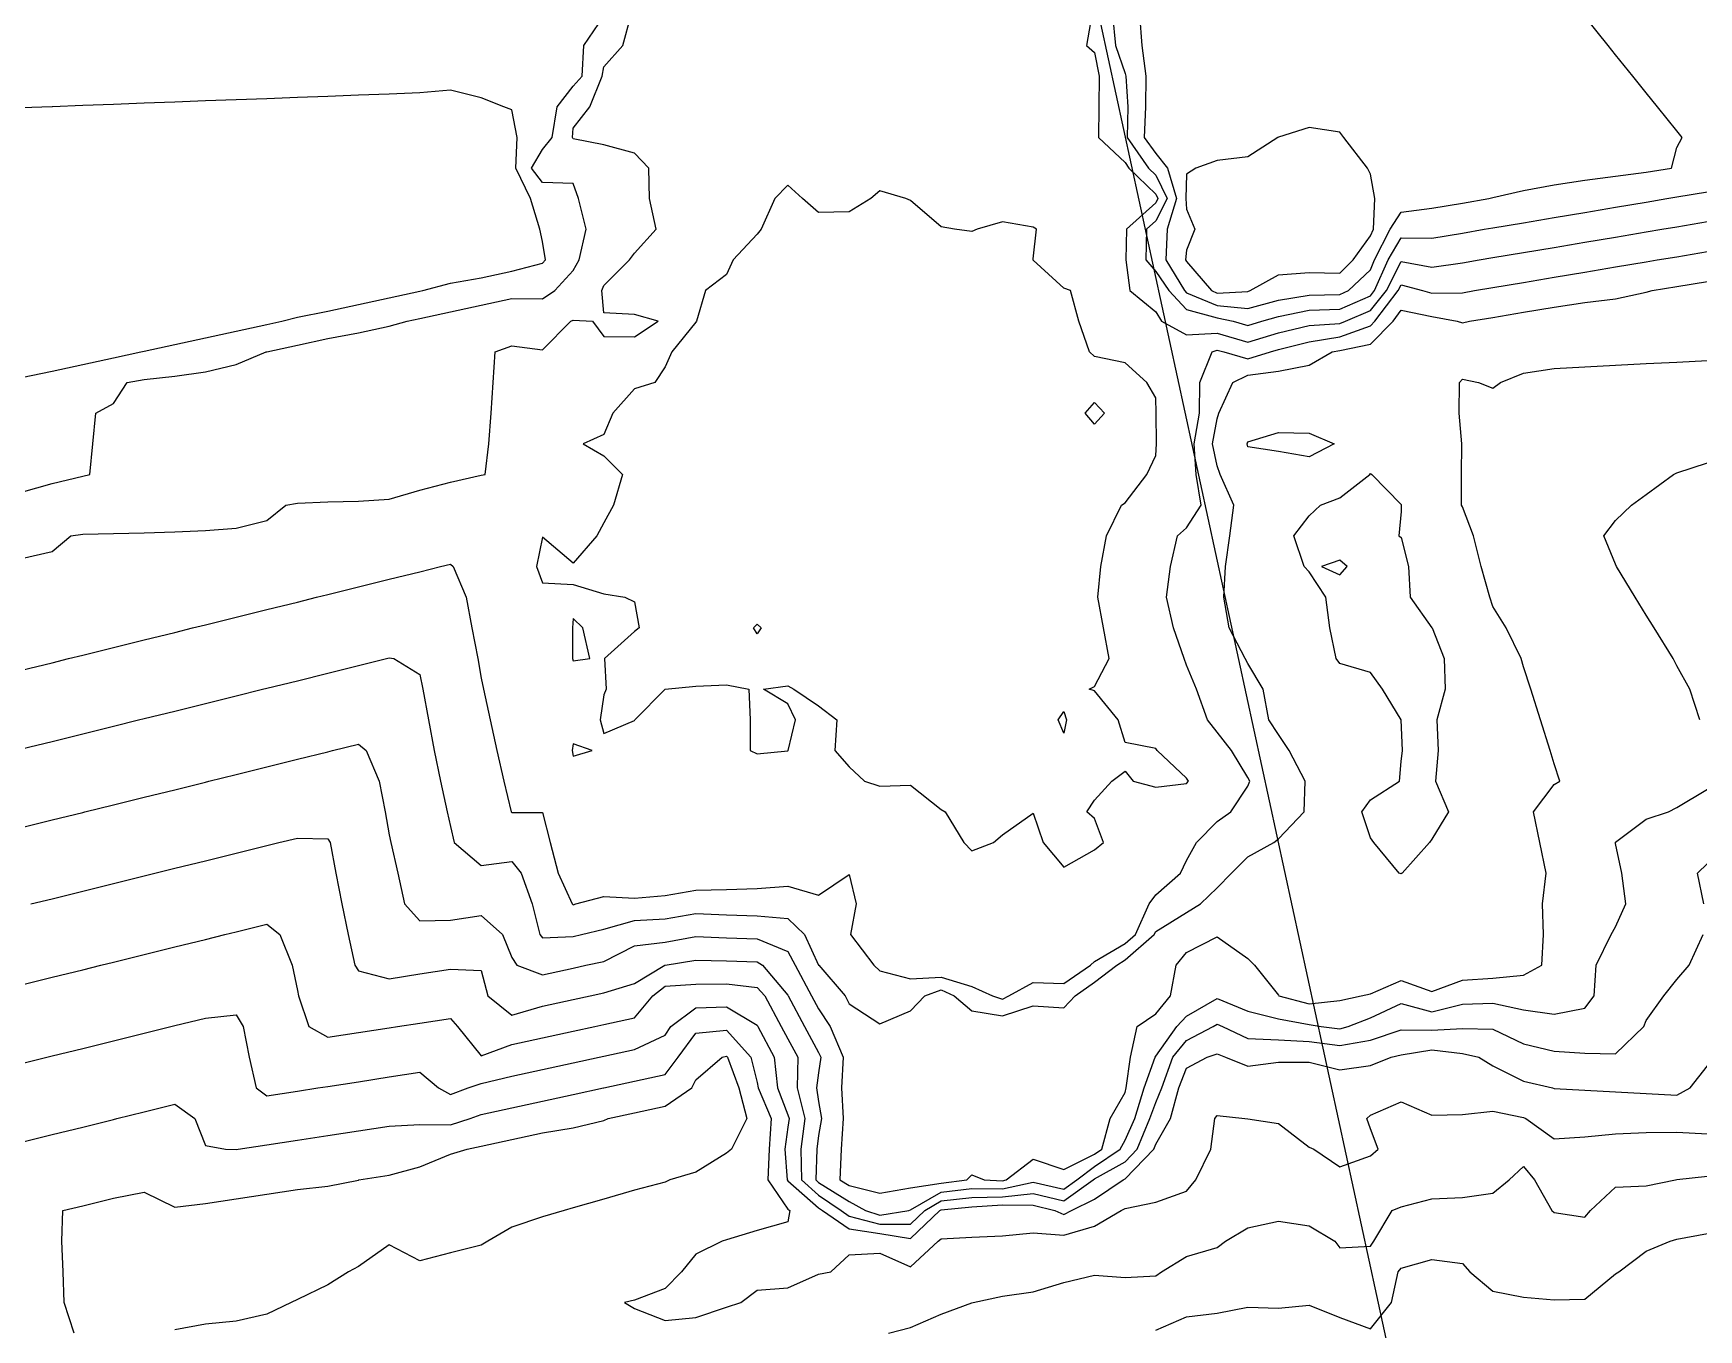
# Model space of a CAD drawing. Header units: metres. Extents: x 2681030 to 2681330, y 1246000 to 1246290.
# Drawn here: x 2681181.94 to 2681209.1, y 1246130.31 to 1246151.45 of the extents above; entities that cross this region are included whole.
import ezdxf

# ---------------------------------------------------------------- set-up
doc = ezdxf.new("R2010")
doc.units = ezdxf.units.M
doc.layers.add('BASIS_HOEHENLINIEN', color=8, linetype='Continuous')
doc.layers.add('BASIS_PARZELLE', color=7, linetype='Continuous')

msp = doc.modelspace()

# ---------------------------------------------------------------- linework, layer by layer
at = {"layer": 'BASIS_HOEHENLINIEN'}
for points in [[(2681181.75, 1246142.884, 429.5), (2681182.25, 1246142.997, 429.5), (2681182.557, 1246143.25, 429.5), (2681182.75, 1246143.277, 429.5), (2681183.25, 1246143.293, 429.5), (2681183.75, 1246143.302, 429.5), (2681184.25, 1246143.315, 429.5), (2681184.75, 1246143.337, 429.5), (2681185.25, 1246143.378, 429.5), (2681185.75, 1246143.502, 429.5), (2681186.061, 1246143.75, 429.5), (2681186.25, 1246143.787, 429.5), (2681186.75, 1246143.806, 429.5), (2681187.25, 1246143.818, 429.5), (2681187.75, 1246143.849, 429.5), (2681188.25, 1246143.995, 429.5), (2681188.75, 1246144.125, 429.5), (2681189.25, 1246144.241, 429.5), (2681189.311, 1246144.25, 429.5), (2681189.373, 1246144.75, 429.5), (2681189.413, 1246145.25, 429.5), (2681189.443, 1246145.75, 429.5), (2681189.478, 1246146.25, 429.5), (2681189.75, 1246146.353, 429.5), (2681190.25, 1246146.287, 429.5), (2681190.713, 1246146.75, 429.5), (2681190.75, 1246146.771, 429.5), (2681191.063, 1246146.75, 429.5), (2681191.25, 1246146.504, 429.5), (2681191.75, 1246146.495, 429.5), (2681192.137, 1246146.75, 429.5), (2681191.75, 1246146.863, 429.5), (2681191.25, 1246146.89, 429.5), (2681191.218, 1246147.25, 429.5), (2681191.25, 1246147.335, 429.5), (2681191.665, 1246147.75, 429.5), (2681191.75, 1246147.859, 429.5), (2681192.103, 1246148.25, 429.5), (2681191.995, 1246148.75, 429.5), (2681191.98, 1246149.25, 429.5), (2681191.75, 1246149.493, 429.5), (2681191.25, 1246149.626, 429.5), (2681190.75, 1246149.728, 429.5), (2681190.737, 1246149.75, 429.5), (2681190.75, 1246149.902, 429.5), (2681191.022, 1246150.25, 429.5), (2681191.222, 1246150.75, 429.5), (2681191.25, 1246150.901, 429.5), (2681191.558, 1246151.25, 429.5), (2681191.694, 1246151.75, 429.5)], [(2681199.209, 1246151.75, 429.5), (2681199.121, 1246151.25, 429.5), (2681199.25, 1246151.136, 429.5), (2681199.326, 1246150.75, 429.5), (2681199.32, 1246150.25, 429.5), (2681199.316, 1246149.75, 429.5), (2681199.75, 1246149.339, 429.5), (2681199.811, 1246149.25, 429.5), (2681200.25, 1246148.821, 429.5), (2681200.285, 1246148.75, 429.5), (2681200.25, 1246148.683, 429.5), (2681199.773, 1246148.25, 429.5), (2681199.763, 1246147.75, 429.5), (2681199.825, 1246147.25, 429.5), (2681200.25, 1246146.903, 429.5), (2681200.344, 1246146.75, 429.5), (2681200.75, 1246146.532, 429.5), (2681201.25, 1246146.555, 429.5), (2681201.75, 1246146.409, 429.5), (2681202.25, 1246146.562, 429.5), (2681202.75, 1246146.683, 429.5), (2681203.25, 1246146.713, 429.5), (2681203.342, 1246146.75, 429.5), (2681203.75, 1246146.928, 429.5), (2681204.011, 1246147.25, 429.5), (2681204.25, 1246147.728, 429.5), (2681204.75, 1246147.635, 429.5), (2681205.25, 1246147.704, 429.5), (2681205.526, 1246147.75, 429.5), (2681205.75, 1246147.788, 429.5), (2681206.25, 1246147.871, 429.5), (2681206.75, 1246147.955, 429.5), (2681207.25, 1246148.039, 429.5), (2681207.75, 1246148.123, 429.5), (2681208.25, 1246148.207, 429.5), (2681208.505, 1246148.25, 429.5), (2681208.75, 1246148.291, 429.5), (2681209.25, 1246148.375, 429.5)], [(2681199.545, 1246151.75, 429), (2681199.591, 1246151.25, 429), (2681199.75, 1246150.789, 429), (2681199.762, 1246150.75, 429), (2681199.795, 1246150.25, 429), (2681199.783, 1246149.75, 429), (2681200.129, 1246149.25, 429), (2681200.25, 1246149.132, 429), (2681200.438, 1246148.75, 429), (2681200.25, 1246148.386, 429), (2681200.1, 1246148.25, 429), (2681200.088, 1246147.75, 429), (2681200.25, 1246147.563, 429), (2681200.464, 1246147.25, 429), (2681200.75, 1246146.941, 429), (2681201.25, 1246146.807, 429), (2681201.511, 1246146.75, 429), (2681201.75, 1246146.68, 429)], [(2681199.987, 1246151.75, 428.5), (2681200.021, 1246151.25, 428.5), (2681200.087, 1246150.75, 428.5), (2681200.08, 1246150.25, 428.5), (2681200.06, 1246149.75, 428.5), (2681200.25, 1246149.487, 428.5), (2681200.443, 1246149.25, 428.5), (2681200.59, 1246148.75, 428.5), (2681200.436, 1246148.25, 428.5), (2681200.412, 1246147.75, 428.5), (2681200.719, 1246147.25, 428.5), (2681200.75, 1246147.216, 428.5), (2681201.25, 1246147.009, 428.5), (2681201.75, 1246146.958, 428.5), (2681202.25, 1246147.096, 428.5), (2681202.75, 1246147.177, 428.5), (2681203.25, 1246147.188, 428.5)], [(2681181.75, 1246143.965, 429), (2681182.25, 1246144.103, 429), (2681182.75, 1246144.224, 429), (2681182.868, 1246144.25, 429), (2681182.915, 1246144.75, 429), (2681182.962, 1246145.25, 429), (2681183.25, 1246145.411, 429), (2681183.475, 1246145.75, 429), (2681183.75, 1246145.803, 429), (2681184.25, 1246145.855, 429), (2681184.75, 1246145.929, 429), (2681185.25, 1246146.046, 429), (2681185.742, 1246146.25, 429), (2681185.75, 1246146.252, 429), (2681186.25, 1246146.361, 429), (2681186.75, 1246146.469, 429), (2681187.25, 1246146.564, 429), (2681187.75, 1246146.669, 429), (2681188.04, 1246146.75, 429), (2681188.25, 1246146.796, 429), (2681188.75, 1246146.904, 429), (2681189.25, 1246147.013, 429), (2681189.75, 1246147.122, 429), (2681190.25, 1246147.114, 429), (2681190.449, 1246147.25, 429), (2681190.75, 1246147.58, 429), (2681190.847, 1246147.75, 429), (2681190.958, 1246148.25, 429), (2681190.833, 1246148.75, 429), (2681190.75, 1246148.997, 429), (2681190.25, 1246149.012, 429), (2681190.071, 1246149.25, 429), (2681190.25, 1246149.549, 429), (2681190.404, 1246149.75, 429), (2681190.49, 1246150.25, 429), (2681190.75, 1246150.584, 429), (2681190.896, 1246150.75, 429), (2681190.92, 1246151.25, 429), (2681191.25, 1246151.725, 429)], [(2681203.25, 1246147.188, 428.5), (2681203.393, 1246147.25, 428.5), (2681203.75, 1246147.588, 428.5), (2681203.818, 1246147.75, 428.5), (2681204.075, 1246148.25, 428.5), (2681204.25, 1246148.532, 428.5), (2681204.75, 1246148.593, 428.5), (2681205.25, 1246148.677, 428.5), (2681205.683, 1246148.75, 428.5), (2681205.75, 1246148.768, 428.5), (2681206.25, 1246148.885, 428.5), (2681206.75, 1246148.977, 428.5), (2681207.25, 1246149.053, 428.5), (2681207.75, 1246149.115, 428.5), (2681208.25, 1246149.181, 428.5), (2681208.662, 1246149.25, 428.5), (2681208.75, 1246149.585, 428.5), (2681208.834, 1246149.75, 428.5), (2681208.75, 1246149.855, 428.5), (2681208.432, 1246150.25, 428.5), (2681208.25, 1246150.476, 428.5), (2681208.029, 1246150.75, 428.5), (2681207.75, 1246151.097, 428.5), (2681207.627, 1246151.25, 428.5), (2681207.25, 1246151.718, 428.5)], [(2681181.75, 1246145.832, 428.5), (2681182.25, 1246145.935, 428.5), (2681182.75, 1246146.044, 428.5), (2681183.25, 1246146.153, 428.5), (2681183.697, 1246146.25, 428.5), (2681183.75, 1246146.265, 428.5), (2681184.25, 1246146.374, 428.5), (2681184.75, 1246146.479, 428.5), (2681185.25, 1246146.588, 428.5), (2681185.75, 1246146.697, 428.5), (2681185.995, 1246146.75, 428.5), (2681186.25, 1246146.82, 428.5), (2681186.75, 1246146.914, 428.5), (2681187.25, 1246147.023, 428.5), (2681187.75, 1246147.132, 428.5), (2681188.25, 1246147.241, 428.5), (2681188.294, 1246147.25, 428.5), (2681188.75, 1246147.37, 428.5), (2681189.25, 1246147.458, 428.5), (2681189.75, 1246147.567, 428.5), (2681190.25, 1246147.698, 428.5), (2681190.299, 1246147.75, 428.5), (2681190.25, 1246148.049, 428.5), (2681190.207, 1246148.25, 428.5), (2681190.052, 1246148.75, 428.5), (2681189.811, 1246149.25, 428.5), (2681189.835, 1246149.75, 428.5), (2681189.75, 1246150.2, 428.5), (2681189.62, 1246150.25, 428.5), (2681189.25, 1246150.393, 428.5), (2681188.75, 1246150.518, 428.5), (2681188.25, 1246150.476, 428.5), (2681187.75, 1246150.455, 428.5), (2681187.25, 1246150.437, 428.5), (2681186.75, 1246150.418, 428.5), (2681186.25, 1246150.399, 428.5), (2681185.75, 1246150.38, 428.5), (2681185.25, 1246150.362, 428.5), (2681184.75, 1246150.343, 428.5), (2681184.25, 1246150.325, 428.5), (2681183.75, 1246150.306, 428.5), (2681183.25, 1246150.287, 428.5), (2681182.75, 1246150.268, 428.5), (2681182.259, 1246150.25, 428.5), (2681182.25, 1246150.25, 428.5), (2681181.75, 1246150.231, 428.5)], [(2681201.75, 1246147.239, 428), (2681201.791, 1246147.25, 428), (2681202.25, 1246147.509, 428), (2681202.75, 1246147.548, 428), (2681203.25, 1246147.537, 428), (2681203.471, 1246147.75, 428), (2681203.75, 1246148.144, 428), (2681203.801, 1246148.25, 428), (2681203.821, 1246148.75, 428), (2681203.75, 1246149.148, 428), (2681203.701, 1246149.25, 428), (2681203.317, 1246149.75, 428), (2681203.25, 1246149.834, 428), (2681202.75, 1246149.913, 428), (2681202.25, 1246149.755, 428), (2681202.24, 1246149.75, 428), (2681201.75, 1246149.433, 428), (2681201.25, 1246149.374, 428), (2681200.905, 1246149.25, 428), (2681200.75, 1246149.15, 428), (2681200.743, 1246148.75, 428), (2681200.75, 1246148.577, 428), (2681200.889, 1246148.25, 428), (2681200.75, 1246147.91, 428), (2681200.737, 1246147.75, 428), (2681200.75, 1246147.728, 428), (2681201.158, 1246147.25, 428), (2681201.25, 1246147.21, 428), (2681201.75, 1246147.239, 428)], [(2681199.25, 1246138.133, 429.5), (2681199.399, 1246138.25, 429.5), (2681199.25, 1246138.643, 429.5), (2681199.125, 1246138.75, 429.5), (2681199.25, 1246138.941, 429.5), (2681199.531, 1246139.25, 429.5), (2681199.75, 1246139.416, 429.5), (2681199.88, 1246139.25, 429.5), (2681200.25, 1246139.154, 429.5), (2681200.75, 1246139.213, 429.5), (2681200.783, 1246139.25, 429.5), (2681200.75, 1246139.3, 429.5), (2681200.271, 1246139.75, 429.5), (2681200.25, 1246139.783, 429.5), (2681199.75, 1246139.885, 429.5), (2681199.638, 1246140.25, 429.5), (2681199.25, 1246140.724, 429.5), (2681199.164, 1246140.75, 429.5), (2681199.25, 1246140.793, 429.5), (2681199.492, 1246141.25, 429.5), (2681199.399, 1246141.75, 429.5), (2681199.306, 1246142.25, 429.5), (2681199.356, 1246142.75, 429.5), (2681199.445, 1246143.25, 429.5), (2681199.692, 1246143.75, 429.5), (2681199.75, 1246143.788, 429.5), (2681200.106, 1246144.25, 429.5), (2681200.25, 1246144.561, 429.5), (2681200.26, 1246144.75, 429.5), (2681200.257, 1246145.25, 429.5), (2681200.25, 1246145.502, 429.5), (2681200.103, 1246145.75, 429.5), (2681199.75, 1246146.073, 429.5), (2681199.25, 1246146.178, 429.5), (2681199.169, 1246146.25, 429.5), (2681198.995, 1246146.75, 429.5), (2681198.859, 1246147.25, 429.5), (2681198.75, 1246147.291, 429.5), (2681198.25, 1246147.747, 429.5), (2681198.248, 1246147.75, 429.5), (2681198.25, 1246147.769, 429.5), (2681198.304, 1246148.25, 429.5), (2681198.25, 1246148.286, 429.5), (2681197.75, 1246148.374, 429.5), (2681197.337, 1246148.25, 429.5), (2681197.25, 1246148.217, 429.5), (2681196.968, 1246148.25, 429.5), (2681196.75, 1246148.293, 429.5), (2681196.25, 1246148.718, 429.5), (2681196.175, 1246148.75, 429.5), (2681195.75, 1246148.879, 429.5), (2681195.605, 1246148.75, 429.5), (2681195.25, 1246148.537, 429.5), (2681194.75, 1246148.526, 429.5), (2681194.488, 1246148.75, 429.5), (2681194.25, 1246148.969, 429.5), (2681194.038, 1246148.75, 429.5), (2681193.813, 1246148.25, 429.5), (2681193.75, 1246148.172, 429.5), (2681193.36, 1246147.75, 429.5), (2681193.25, 1246147.516, 429.5), (2681192.908, 1246147.25, 429.5), (2681192.758, 1246146.75, 429.5), (2681192.75, 1246146.738, 429.5), (2681192.355, 1246146.25, 429.5), (2681192.25, 1246146.008, 429.5), (2681192.078, 1246145.75, 429.5), (2681191.75, 1246145.649, 429.5), (2681191.393, 1246145.25, 429.5), (2681191.25, 1246144.907, 429.5), (2681190.91, 1246144.75, 429.5), (2681191.25, 1246144.555, 429.5), (2681191.554, 1246144.25, 429.5), (2681191.408, 1246143.75, 429.5), (2681191.25, 1246143.466, 429.5), (2681191.134, 1246143.25, 429.5), (2681190.75, 1246142.807, 429.5), (2681190.25, 1246143.229, 429.5), (2681190.149, 1246142.75, 429.5), (2681190.25, 1246142.486, 429.5), (2681190.75, 1246142.459, 429.5), (2681191.25, 1246142.306, 429.5), (2681191.59, 1246142.25, 429.5), (2681191.75, 1246142.175, 429.5), (2681191.824, 1246141.75, 429.5), (2681191.75, 1246141.693, 429.5), (2681191.262, 1246141.25, 429.5), (2681191.286, 1246140.75, 429.5), (2681191.25, 1246140.66, 429.5), (2681191.189, 1246140.25, 429.5), (2681191.25, 1246140.027, 429.5), (2681191.75, 1246140.24, 429.5), (2681191.753, 1246140.25, 429.5), (2681192.248, 1246140.75, 429.5), (2681192.25, 1246140.753, 429.5), (2681192.75, 1246140.801, 429.5), (2681193.25, 1246140.822, 429.5), (2681193.614, 1246140.75, 429.5), (2681193.635, 1246140.25, 429.5), (2681193.636, 1246139.75, 429.5), (2681193.75, 1246139.7, 429.5), (2681194.25, 1246139.747, 429.5), (2681194.254, 1246139.75, 429.5), (2681194.375, 1246140.25, 429.5), (2681194.25, 1246140.515, 429.5), (2681193.854, 1246140.75, 429.5), (2681194.25, 1246140.804, 429.5), (2681194.35, 1246140.75, 429.5), (2681194.75, 1246140.48, 429.5), (2681195.049, 1246140.25, 429.5), (2681195.016, 1246139.75, 429.5), (2681195.25, 1246139.483, 429.5), (2681195.502, 1246139.25, 429.5), (2681195.75, 1246139.169, 429.5), (2681196.25, 1246139.189, 429.5), (2681196.75, 1246138.792, 429.5), (2681196.818, 1246138.75, 429.5), (2681197.119, 1246138.25, 429.5), (2681197.25, 1246138.116, 429.5), (2681197.606, 1246138.25, 429.5), (2681197.75, 1246138.375, 429.5), (2681198.25, 1246138.729, 429.5), (2681198.415, 1246138.25, 429.5), (2681198.75, 1246137.847, 429.5), (2681199.25, 1246138.133, 429.5)], [(2681201.75, 1246146.68, 429), (2681201.98, 1246146.75, 429), (2681202.25, 1246146.831, 429), (2681202.75, 1246146.932, 429), (2681203.25, 1246146.949, 429), (2681203.75, 1246147.165, 429), (2681203.819, 1246147.25, 429), (2681204.04, 1246147.75, 429), (2681204.25, 1246148.112, 429), (2681204.75, 1246148.107, 429), (2681205.25, 1246148.19, 429), (2681205.605, 1246148.25, 429), (2681205.75, 1246148.274, 429), (2681206.25, 1246148.358, 429), (2681206.75, 1246148.442, 429), (2681207.25, 1246148.526, 429), (2681207.75, 1246148.61, 429), (2681208.25, 1246148.694, 429), (2681208.584, 1246148.75, 429), (2681208.75, 1246148.778, 429), (2681209.25, 1246148.862, 429)], [(2681181.75, 1246141.06, 430), (2681182.25, 1246141.184, 430), (2681182.519, 1246141.25, 430), (2681182.75, 1246141.307, 430), (2681183.25, 1246141.431, 430), (2681183.75, 1246141.554, 430), (2681184.25, 1246141.678, 430), (2681184.541, 1246141.75, 430), (2681184.75, 1246141.802, 430), (2681185.25, 1246141.925, 430), (2681185.75, 1246142.049, 430), (2681186.25, 1246142.173, 430), (2681186.563, 1246142.25, 430), (2681186.75, 1246142.296, 430), (2681187.25, 1246142.42, 430), (2681187.75, 1246142.544, 430), (2681188.25, 1246142.667, 430), (2681188.585, 1246142.75, 430), (2681188.75, 1246142.791, 430), (2681188.792, 1246142.75, 430), (2681189.004, 1246142.25, 430), (2681189.098, 1246141.75, 430), (2681189.191, 1246141.25, 430), (2681189.25, 1246140.934, 430), (2681189.286, 1246140.75, 430), (2681189.393, 1246140.25, 430), (2681189.505, 1246139.75, 430), (2681189.618, 1246139.25, 430), (2681189.739, 1246138.75, 430), (2681189.75, 1246138.742, 430), (2681190.25, 1246138.739, 430), (2681190.375, 1246138.25, 430), (2681190.504, 1246137.75, 430), (2681190.732, 1246137.25, 430), (2681190.75, 1246137.237, 430), (2681190.791, 1246137.25, 430), (2681191.25, 1246137.371, 430), (2681191.75, 1246137.345, 430), (2681192.25, 1246137.389, 430), (2681192.75, 1246137.472, 430), (2681193.25, 1246137.484, 430), (2681193.75, 1246137.502, 430), (2681194.25, 1246137.542, 430), (2681194.75, 1246137.395, 430), (2681195.25, 1246137.728, 430), (2681195.366, 1246137.25, 430), (2681195.274, 1246136.75, 430), (2681195.654, 1246136.25, 430), (2681195.75, 1246136.16, 430), (2681196.25, 1246136.03, 430), (2681196.75, 1246136.058, 430), (2681197.25, 1246135.903, 430), (2681197.587, 1246135.75, 430), (2681197.75, 1246135.699, 430), (2681197.856, 1246135.75, 430), (2681198.25, 1246135.967, 430), (2681198.75, 1246135.953, 430), (2681199.184, 1246136.25, 430), (2681199.25, 1246136.313, 430), (2681199.75, 1246136.603, 430), (2681199.918, 1246136.75, 430), (2681200.142, 1246137.25, 430), (2681200.25, 1246137.396, 430), (2681200.651, 1246137.75, 430), (2681200.75, 1246137.956, 430), (2681200.912, 1246138.25, 430), (2681201.25, 1246138.594, 430), (2681201.472, 1246138.75, 430), (2681201.75, 1246139.172, 430), (2681201.784, 1246139.25, 430), (2681201.75, 1246139.31, 430), (2681201.483, 1246139.75, 430), (2681201.25, 1246140.053, 430), (2681201.092, 1246140.25, 430), (2681200.912, 1246140.75, 430), (2681200.75, 1246141.141, 430), (2681200.711, 1246141.25, 430), (2681200.542, 1246141.75, 430), (2681200.423, 1246142.25, 430), (2681200.492, 1246142.75, 430), (2681200.606, 1246143.25, 430), (2681200.75, 1246143.382, 430), (2681200.993, 1246143.75, 430), (2681200.91, 1246144.25, 430), (2681200.878, 1246144.75, 430), (2681200.962, 1246145.25, 430), (2681200.969, 1246145.75, 430), (2681201.17, 1246146.25, 430), (2681201.25, 1246146.282, 430), (2681201.36, 1246146.25, 430), (2681201.75, 1246146.14, 430), (2681202.119, 1246146.25, 430), (2681202.25, 1246146.29, 430), (2681202.75, 1246146.418, 430), (2681203.25, 1246146.495, 430), (2681203.75, 1246146.676, 430), (2681203.824, 1246146.75, 430), (2681204.203, 1246147.25, 430), (2681204.25, 1246147.344, 430), (2681204.602, 1246147.25, 430), (2681204.75, 1246147.21, 430), (2681205.25, 1246147.217, 430), (2681205.448, 1246147.25, 430), (2681205.75, 1246147.301, 430), (2681206.25, 1246147.385, 430), (2681206.75, 1246147.469, 430), (2681207.25, 1246147.552, 430), (2681207.75, 1246147.636, 430), (2681208.25, 1246147.72, 430), (2681208.427, 1246147.75, 430), (2681208.75, 1246147.804, 430), (2681209.25, 1246147.888, 430)], [(2681181.75, 1246139.777, 430.5), (2681182.25, 1246139.901, 430.5), (2681182.75, 1246140.025, 430.5), (2681183.25, 1246140.148, 430.5), (2681183.661, 1246140.25, 430.5), (2681183.75, 1246140.272, 430.5), (2681184.25, 1246140.396, 430.5), (2681184.75, 1246140.519, 430.5), (2681185.25, 1246140.643, 430.5), (2681185.683, 1246140.75, 430.5), (2681185.75, 1246140.767, 430.5), (2681186.25, 1246140.89, 430.5), (2681186.75, 1246141.014, 430.5), (2681187.25, 1246141.137, 430.5), (2681187.705, 1246141.25, 430.5), (2681187.75, 1246141.261, 430.5), (2681187.825, 1246141.25, 430.5), (2681188.25, 1246140.991, 430.5), (2681188.295, 1246140.75, 430.5), (2681188.389, 1246140.25, 430.5), (2681188.483, 1246139.75, 430.5), (2681188.586, 1246139.25, 430.5), (2681188.696, 1246138.75, 430.5), (2681188.75, 1246138.511, 430.5), (2681188.809, 1246138.25, 430.5), (2681189.25, 1246137.875, 430.5), (2681189.75, 1246137.94, 430.5), (2681189.902, 1246137.75, 430.5), (2681190.079, 1246137.25, 430.5), (2681190.207, 1246136.75, 430.5), (2681190.25, 1246136.7, 430.5), (2681190.75, 1246136.721, 430.5), (2681190.883, 1246136.75, 430.5), (2681191.25, 1246136.839, 430.5), (2681191.75, 1246136.982, 430.5), (2681192.25, 1246137.006, 430.5), (2681192.75, 1246137.094, 430.5), (2681193.25, 1246137.075, 430.5), (2681193.75, 1246137.056, 430.5), (2681194.25, 1246137.01, 430.5), (2681194.523, 1246136.75, 430.5), (2681194.75, 1246136.253, 430.5), (2681194.753, 1246136.25, 430.5), (2681195.182, 1246135.75, 430.5), (2681195.25, 1246135.623, 430.5), (2681195.75, 1246135.293, 430.5), (2681196.25, 1246135.506, 430.5), (2681196.484, 1246135.75, 430.5), (2681196.75, 1246135.847, 430.5), (2681196.963, 1246135.75, 430.5), (2681197.25, 1246135.505, 430.5), (2681197.75, 1246135.424, 430.5), (2681198.25, 1246135.587, 430.5), (2681198.75, 1246135.558, 430.5), (2681198.935, 1246135.75, 430.5), (2681199.25, 1246135.973, 430.5), (2681199.615, 1246136.25, 430.5), (2681199.75, 1246136.336, 430.5), (2681200.224, 1246136.75, 430.5), (2681200.25, 1246136.798, 430.5), (2681200.75, 1246137.109, 430.5), (2681200.977, 1246137.25, 430.5), (2681201.25, 1246137.514, 430.5), (2681201.483, 1246137.75, 430.5), (2681201.75, 1246138.019, 430.5), (2681202.176, 1246138.25, 430.5), (2681202.25, 1246138.309, 430.5), (2681202.67, 1246138.75, 430.5), (2681202.689, 1246139.25, 430.5), (2681202.427, 1246139.75, 430.5), (2681202.25, 1246140.014, 430.5), (2681202.096, 1246140.25, 430.5), (2681202.002, 1246140.75, 430.5), (2681201.75, 1246141.171, 430.5), (2681201.707, 1246141.25, 430.5), (2681201.445, 1246141.75, 430.5), (2681201.358, 1246142.25, 430.5), (2681201.386, 1246142.75, 430.5), (2681201.457, 1246143.25, 430.5), (2681201.522, 1246143.75, 430.5), (2681201.301, 1246144.25, 430.5), (2681201.25, 1246144.396, 430.5), (2681201.178, 1246144.75, 430.5), (2681201.25, 1246145.159, 430.5), (2681201.281, 1246145.25, 430.5), (2681201.505, 1246145.75, 430.5), (2681201.75, 1246145.872, 430.5), (2681202.25, 1246145.937, 430.5), (2681202.75, 1246146.034, 430.5), (2681203.125, 1246146.25, 430.5), (2681203.25, 1246146.276, 430.5), (2681203.75, 1246146.376, 430.5), (2681204.121, 1246146.75, 430.5), (2681204.25, 1246146.932, 430.5), (2681204.75, 1246146.826, 430.5), (2681205.164, 1246146.75, 430.5), (2681205.25, 1246146.725, 430.5), (2681205.369, 1246146.75, 430.5), (2681205.75, 1246146.814, 430.5), (2681206.25, 1246146.898, 430.5), (2681206.75, 1246146.982, 430.5), (2681207.25, 1246147.056, 430.5), (2681207.75, 1246147.118, 430.5), (2681208.25, 1246147.223, 430.5), (2681208.348, 1246147.25, 430.5), (2681208.75, 1246147.317, 430.5), (2681209.25, 1246147.401, 430.5)], [(2681181.75, 1246138.495, 431), (2681182.25, 1246138.619, 431), (2681182.75, 1246138.742, 431), (2681182.782, 1246138.75, 431), (2681183.25, 1246138.866, 431), (2681183.75, 1246138.989, 431), (2681184.25, 1246139.113, 431), (2681184.75, 1246139.237, 431), (2681184.804, 1246139.25, 431), (2681185.25, 1246139.36, 431), (2681185.75, 1246139.484, 431), (2681186.25, 1246139.608, 431), (2681186.75, 1246139.731, 431), (2681186.826, 1246139.75, 431), (2681187.25, 1246139.855, 431), (2681187.37, 1246139.75, 431), (2681187.586, 1246139.25, 431), (2681187.68, 1246138.75, 431), (2681187.75, 1246138.375, 431), (2681187.775, 1246138.25, 431), (2681187.887, 1246137.75, 431), (2681187.999, 1246137.25, 431), (2681188.25, 1246136.975, 431), (2681188.75, 1246136.986, 431), (2681189.25, 1246137.062, 431), (2681189.596, 1246136.75, 431), (2681189.75, 1246136.375, 431), (2681189.831, 1246136.25, 431), (2681190.25, 1246136.096, 431), (2681190.75, 1246136.205, 431), (2681190.955, 1246136.25, 431), (2681191.25, 1246136.314, 431), (2681191.75, 1246136.568, 431), (2681192.25, 1246136.629, 431), (2681192.75, 1246136.718, 431), (2681193.25, 1246136.7, 431), (2681193.75, 1246136.681, 431), (2681194.25, 1246136.474, 431), (2681194.37, 1246136.25, 431), (2681194.637, 1246135.75, 431), (2681194.75, 1246135.539, 431), (2681194.938, 1246135.25, 431), (2681195.15, 1246134.75, 431), (2681195.126, 1246134.25, 431), (2681195.154, 1246133.75, 431), (2681195.118, 1246133.25, 431), (2681195.095, 1246132.75, 431), (2681195.25, 1246132.657, 431), (2681195.75, 1246132.534, 431), (2681196.25, 1246132.619, 431), (2681196.75, 1246132.696, 431), (2681197.167, 1246132.75, 431), (2681197.25, 1246132.831, 431), (2681197.45, 1246132.75, 431), (2681197.75, 1246132.735, 431), (2681197.81, 1246132.75, 431), (2681198.25, 1246133.086, 431), (2681198.75, 1246132.918, 431), (2681199.25, 1246133.171, 431), (2681199.368, 1246133.25, 431), (2681199.507, 1246133.75, 431), (2681199.75, 1246134.173, 431), (2681199.769, 1246134.25, 431), (2681199.84, 1246134.75, 431), (2681199.948, 1246135.25, 431), (2681200.25, 1246135.458, 431), (2681200.49, 1246135.75, 431), (2681200.585, 1246136.25, 431), (2681200.75, 1246136.456, 431), (2681201.25, 1246136.712, 431), (2681201.75, 1246136.362, 431), (2681201.861, 1246136.25, 431), (2681202.25, 1246135.76, 431), (2681202.257, 1246135.75, 431), (2681202.75, 1246135.619, 431), (2681203.25, 1246135.677, 431), (2681203.601, 1246135.75, 431), (2681203.75, 1246135.782, 431), (2681204.25, 1246136, 431), (2681204.75, 1246135.824, 431), (2681205.25, 1246136.008, 431), (2681205.75, 1246136.042, 431), (2681206.25, 1246136.09, 431), (2681206.549, 1246136.25, 431), (2681206.576, 1246136.75, 431), (2681206.557, 1246137.25, 431), (2681206.615, 1246137.75, 431), (2681206.513, 1246138.25, 431), (2681206.408, 1246138.75, 431), (2681206.75, 1246139.195, 431), (2681206.839, 1246139.25, 431), (2681206.75, 1246139.532, 431), (2681206.681, 1246139.75, 431), (2681206.524, 1246140.25, 431), (2681206.366, 1246140.75, 431), (2681206.25, 1246141.118, 431), (2681206.208, 1246141.25, 431), (2681205.965, 1246141.75, 431), (2681205.75, 1246142.098, 431), (2681205.701, 1246142.25, 431), (2681205.557, 1246142.75, 431), (2681205.434, 1246143.25, 431), (2681205.25, 1246143.727, 431), (2681205.235, 1246143.75, 431), (2681205.234, 1246144.25, 431), (2681205.244, 1246144.75, 431), (2681205.199, 1246145.25, 431), (2681205.202, 1246145.75, 431), (2681205.25, 1246145.808, 431), (2681205.515, 1246145.75, 431), (2681205.75, 1246145.659, 431), (2681205.875, 1246145.75, 431), (2681206.25, 1246145.902, 431), (2681206.75, 1246145.982, 431), (2681207.25, 1246146.008, 431), (2681207.75, 1246146.034, 431), (2681208.25, 1246146.06, 431), (2681208.75, 1246146.086, 431), (2681209.25, 1246146.112, 431)], [(2681199.412, 1246145.25, 429.5), (2681199.25, 1246145.075, 429.5), (2681199.101, 1246145.25, 429.5), (2681199.25, 1246145.425, 429.5), (2681199.412, 1246145.25, 429.5)], [(2681203.162, 1246144.75, 431), (2681202.75, 1246144.539, 431), (2681202.25, 1246144.625, 431), (2681201.75, 1246144.701, 431), (2681201.742, 1246144.75, 431), (2681201.75, 1246144.784, 431), (2681202.25, 1246144.939, 431), (2681202.75, 1246144.929, 431), (2681203.162, 1246144.75, 431)], [(2681209.121, 1246140.25, 431.5), (2681208.963, 1246140.75, 431.5), (2681208.75, 1246141.131, 431.5), (2681208.688, 1246141.25, 431.5), (2681208.379, 1246141.75, 431.5), (2681208.25, 1246141.959, 431.5), (2681208.07, 1246142.25, 431.5), (2681207.762, 1246142.75, 431.5), (2681207.75, 1246142.792, 431.5), (2681207.556, 1246143.25, 431.5), (2681207.75, 1246143.501, 431.5), (2681208.007, 1246143.75, 431.5), (2681208.25, 1246143.927, 431.5), (2681208.693, 1246144.25, 431.5), (2681208.75, 1246144.278, 431.5), (2681209.25, 1246144.442, 431.5)], [(2681204.266, 1246137.75, 431), (2681204.25, 1246137.739, 431), (2681204.218, 1246137.75, 431), (2681203.805, 1246138.25, 431), (2681203.75, 1246138.33, 431), (2681203.611, 1246138.75, 431), (2681203.75, 1246138.948, 431), (2681204.226, 1246139.25, 431), (2681204.25, 1246139.571, 431), (2681204.272, 1246139.75, 431), (2681204.255, 1246140.25, 431), (2681204.25, 1246140.254, 431), (2681203.948, 1246140.75, 431), (2681203.75, 1246141.024, 431), (2681203.25, 1246141.168, 431), (2681203.192, 1246141.25, 431), (2681203.09, 1246141.75, 431), (2681203.025, 1246142.25, 431), (2681202.75, 1246142.665, 431), (2681202.672, 1246142.75, 431), (2681202.503, 1246143.25, 431), (2681202.75, 1246143.578, 431), (2681202.939, 1246143.75, 431), (2681203.25, 1246143.87, 431), (2681203.739, 1246144.25, 431), (2681203.75, 1246144.269, 431), (2681203.773, 1246144.25, 431), (2681204.25, 1246143.761, 431), (2681204.255, 1246143.75, 431), (2681204.25, 1246143.648, 431), (2681204.215, 1246143.25, 431), (2681204.25, 1246143.226, 431), (2681204.373, 1246142.75, 431), (2681204.397, 1246142.25, 431), (2681204.75, 1246141.754, 431), (2681204.756, 1246141.75, 431), (2681204.953, 1246141.25, 431), (2681204.969, 1246140.75, 431), (2681204.833, 1246140.25, 431), (2681204.856, 1246139.75, 431), (2681204.813, 1246139.25, 431), (2681205.025, 1246138.75, 431), (2681204.75, 1246138.304, 431), (2681204.716, 1246138.25, 431), (2681204.266, 1246137.75, 431)], [(2681203.25, 1246142.618, 431), (2681203.369, 1246142.75, 431), (2681203.25, 1246142.856, 431), (2681202.955, 1246142.75, 431), (2681203.25, 1246142.618, 431)], [(2681190.75, 1246141.216, 429.5), (2681191.019, 1246141.25, 429.5), (2681190.906, 1246141.75, 429.5), (2681190.75, 1246141.906, 429.5), (2681190.736, 1246141.75, 429.5), (2681190.735, 1246141.25, 429.5), (2681190.75, 1246141.216, 429.5)], [(2681193.816, 1246141.75, 429.5), (2681193.75, 1246141.655, 429.5), (2681193.688, 1246141.75, 429.5), (2681193.75, 1246141.81, 429.5), (2681193.816, 1246141.75, 429.5)], [(2681198.795, 1246140.25, 429.5), (2681198.75, 1246140.036, 429.5), (2681198.658, 1246140.25, 429.5), (2681198.75, 1246140.387, 429.5), (2681198.795, 1246140.25, 429.5)], [(2681190.75, 1246139.659, 429.5), (2681191.059, 1246139.75, 429.5), (2681190.75, 1246139.859, 429.5), (2681190.734, 1246139.75, 429.5), (2681190.75, 1246139.659, 429.5)], [(2681181.902, 1246137.25, 431.5), (2681182.25, 1246137.336, 431.5), (2681182.75, 1246137.46, 431.5), (2681183.25, 1246137.583, 431.5), (2681183.75, 1246137.707, 431.5), (2681183.924, 1246137.75, 431.5), (2681184.25, 1246137.831, 431.5), (2681184.75, 1246137.954, 431.5), (2681185.25, 1246138.078, 431.5), (2681185.75, 1246138.202, 431.5), (2681185.946, 1246138.25, 431.5), (2681186.25, 1246138.325, 431.5), (2681186.75, 1246138.313, 431.5), (2681186.784, 1246138.25, 431.5), (2681186.877, 1246137.75, 431.5), (2681186.974, 1246137.25, 431.5), (2681187.078, 1246136.75, 431.5), (2681187.19, 1246136.25, 431.5), (2681187.25, 1246136.158, 431.5), (2681187.75, 1246136.031, 431.5), (2681188.25, 1246136.108, 431.5), (2681188.75, 1246136.184, 431.5), (2681189.25, 1246136.167, 431.5), (2681189.357, 1246135.75, 431.5), (2681189.75, 1246135.439, 431.5), (2681190.25, 1246135.581, 431.5), (2681190.75, 1246135.69, 431.5), (2681191.028, 1246135.75, 431.5), (2681191.25, 1246135.798, 431.5), (2681191.75, 1246135.953, 431.5), (2681192.244, 1246136.25, 431.5), (2681192.25, 1246136.252, 431.5), (2681192.75, 1246136.331, 431.5), (2681193.25, 1246136.324, 431.5), (2681193.75, 1246136.305, 431.5), (2681193.838, 1246136.25, 431.5), (2681194.25, 1246135.761, 431.5), (2681194.256, 1246135.75, 431.5), (2681194.523, 1246135.25, 431.5), (2681194.75, 1246134.826, 431.5), (2681194.789, 1246134.75, 431.5), (2681194.75, 1246134.495, 431.5), (2681194.717, 1246134.25, 431.5), (2681194.75, 1246134.028, 431.5), (2681194.796, 1246133.75, 431.5), (2681194.75, 1246133.477, 431.5), (2681194.722, 1246133.25, 431.5), (2681194.704, 1246132.75, 431.5), (2681194.75, 1246132.709, 431.5), (2681195.25, 1246132.398, 431.5), (2681195.514, 1246132.25, 431.5), (2681195.75, 1246132.175, 431.5), (2681196.222, 1246132.25, 431.5), (2681196.25, 1246132.261, 431.5), (2681196.75, 1246132.551, 431.5), (2681197.25, 1246132.612, 431.5), (2681197.75, 1246132.605, 431.5), (2681198.25, 1246132.716, 431.5), (2681198.75, 1246132.599, 431.5), (2681198.961, 1246132.75, 431.5), (2681199.25, 1246132.969, 431.5), (2681199.67, 1246133.25, 431.5), (2681199.75, 1246133.396, 431.5), (2681199.907, 1246133.75, 431.5), (2681200.062, 1246134.25, 431.5), (2681200.238, 1246134.75, 431.5), (2681200.25, 1246134.769, 431.5), (2681200.594, 1246135.25, 431.5), (2681200.75, 1246135.422, 431.5), (2681201.25, 1246135.71, 431.5), (2681201.75, 1246135.504, 431.5), (2681202.25, 1246135.374, 431.5), (2681202.75, 1246135.282, 431.5), (2681202.948, 1246135.25, 431.5), (2681203.25, 1246135.211, 431.5), (2681203.388, 1246135.25, 431.5), (2681203.75, 1246135.394, 431.5), (2681204.25, 1246135.626, 431.5), (2681204.75, 1246135.491, 431.5), (2681205.25, 1246135.617, 431.5), (2681205.75, 1246135.63, 431.5), (2681206.25, 1246135.521, 431.5), (2681206.75, 1246135.451, 431.5), (2681207.25, 1246135.55, 431.5), (2681207.401, 1246135.75, 431.5), (2681207.434, 1246136.25, 431.5), (2681207.679, 1246136.75, 431.5), (2681207.75, 1246136.879, 431.5), (2681207.914, 1246137.25, 431.5), (2681207.852, 1246137.75, 431.5), (2681207.75, 1246138.235, 431.5), (2681207.747, 1246138.25, 431.5), (2681207.75, 1246138.255, 431.5), (2681208.25, 1246138.631, 431.5), (2681208.615, 1246138.75, 431.5), (2681208.75, 1246138.821, 431.5), (2681209.25, 1246139.122, 431.5)], [(2681209.191, 1246137.25, 432), (2681209.086, 1246137.75, 432), (2681209.25, 1246137.907, 432)], [(2681181.75, 1246135.93, 432), (2681182.25, 1246136.054, 432), (2681182.75, 1246136.177, 432), (2681183.044, 1246136.25, 432), (2681183.25, 1246136.301, 432), (2681183.75, 1246136.425, 432), (2681184.25, 1246136.548, 432), (2681184.75, 1246136.672, 432), (2681185.066, 1246136.75, 432), (2681185.25, 1246136.795, 432), (2681185.75, 1246136.919, 432), (2681185.963, 1246136.75, 432), (2681186.168, 1246136.25, 432), (2681186.25, 1246135.84, 432), (2681186.269, 1246135.75, 432), (2681186.435, 1246135.25, 432), (2681186.75, 1246135.077, 432), (2681187.25, 1246135.153, 432), (2681187.75, 1246135.23, 432), (2681187.881, 1246135.25, 432), (2681188.25, 1246135.306, 432), (2681188.75, 1246135.383, 432), (2681188.862, 1246135.25, 432), (2681189.25, 1246134.771, 432), (2681189.75, 1246134.956, 432), (2681190.25, 1246135.065, 432), (2681190.75, 1246135.174, 432), (2681191.1, 1246135.25, 432), (2681191.25, 1246135.283, 432), (2681191.75, 1246135.391, 432), (2681192.046, 1246135.75, 432), (2681192.25, 1246135.912, 432), (2681192.75, 1246135.94, 432), (2681193.25, 1246135.949, 432), (2681193.75, 1246135.889, 432), (2681193.875, 1246135.75, 432), (2681194.142, 1246135.25, 432), (2681194.25, 1246135.048, 432), (2681194.41, 1246134.75, 432), (2681194.399, 1246134.25, 432), (2681194.526, 1246133.75, 432), (2681194.461, 1246133.25, 432), (2681194.474, 1246132.75, 432), (2681194.75, 1246132.501, 432), (2681195.119, 1246132.25, 432), (2681195.25, 1246132.16, 432), (2681195.75, 1246132.027, 432), (2681196.25, 1246132.026, 432), (2681196.486, 1246132.25, 432), (2681196.75, 1246132.407, 432), (2681197.25, 1246132.463, 432), (2681197.75, 1246132.474, 432), (2681198.25, 1246132.526, 432), (2681198.75, 1246132.407, 432), (2681199.228, 1246132.75, 432), (2681199.25, 1246132.767, 432), (2681199.75, 1246133.045, 432), (2681199.949, 1246133.25, 432), (2681200.154, 1246133.75, 432), (2681200.25, 1246134.01, 432), (2681200.35, 1246134.25, 432), (2681200.529, 1246134.75, 432), (2681200.75, 1246135.022, 432), (2681201.186, 1246135.25, 432), (2681201.25, 1246135.289, 432), (2681201.337, 1246135.25, 432), (2681201.75, 1246135.058, 432), (2681202.25, 1246135.036, 432), (2681202.75, 1246135.005, 432), (2681203.25, 1246134.943, 432), (2681203.75, 1246135.028, 432), (2681204.25, 1246135.199, 432), (2681204.75, 1246135.194, 432), (2681205.25, 1246135.217, 432), (2681205.75, 1246135.208, 432), (2681206.25, 1246134.967, 432), (2681206.75, 1246134.847, 432), (2681207.25, 1246134.819, 432), (2681207.75, 1246134.804, 432), (2681208.211, 1246135.25, 432), (2681208.25, 1246135.348, 432), (2681208.534, 1246135.75, 432), (2681208.75, 1246136.017, 432), (2681208.947, 1246136.25, 432), (2681209.179, 1246136.75, 432)], [(2681181.75, 1246134.648, 432.5), (2681182.165, 1246134.75, 432.5), (2681182.25, 1246134.771, 432.5), (2681182.75, 1246134.895, 432.5), (2681183.25, 1246135.018, 432.5), (2681183.75, 1246135.142, 432.5), (2681184.186, 1246135.25, 432.5), (2681184.25, 1246135.266, 432.5), (2681184.75, 1246135.389, 432.5), (2681185.25, 1246135.444, 432.5), (2681185.366, 1246135.25, 432.5), (2681185.465, 1246134.75, 432.5), (2681185.581, 1246134.25, 432.5), (2681185.75, 1246134.123, 432.5), (2681186.25, 1246134.199, 432.5), (2681186.583, 1246134.25, 432.5), (2681186.75, 1246134.276, 432.5), (2681187.25, 1246134.352, 432.5), (2681187.75, 1246134.429, 432.5), (2681188.25, 1246134.505, 432.5), (2681188.553, 1246134.25, 432.5), (2681188.75, 1246134.144, 432.5), (2681189.034, 1246134.25, 432.5), (2681189.25, 1246134.32, 432.5), (2681189.75, 1246134.44, 432.5), (2681190.25, 1246134.549, 432.5), (2681190.75, 1246134.658, 432.5), (2681191.172, 1246134.75, 432.5), (2681191.25, 1246134.767, 432.5), (2681191.75, 1246134.876, 432.5), (2681192.25, 1246135.109, 432.5), (2681192.341, 1246135.25, 432.5), (2681192.75, 1246135.554, 432.5), (2681193.25, 1246135.573, 432.5), (2681193.75, 1246135.271, 432.5), (2681193.761, 1246135.25, 432.5), (2681194.028, 1246134.75, 432.5), (2681194.082, 1246134.25, 432.5), (2681194.25, 1246133.811, 432.5), (2681194.269, 1246133.75, 432.5), (2681194.25, 1246133.609, 432.5), (2681194.201, 1246133.25, 432.5), (2681194.24, 1246132.75, 432.5), (2681194.25, 1246132.736, 432.5), (2681194.75, 1246132.293, 432.5), (2681194.813, 1246132.25, 432.5), (2681195.25, 1246131.951, 432.5), (2681195.75, 1246131.879, 432.5), (2681196.25, 1246131.796, 432.5), (2681196.73, 1246132.25, 432.5), (2681196.75, 1246132.262, 432.5), (2681197.25, 1246132.313, 432.5), (2681197.75, 1246132.343, 432.5), (2681198.25, 1246132.336, 432.5), (2681198.605, 1246132.25, 432.5), (2681198.75, 1246132.187, 432.5), (2681198.877, 1246132.25, 432.5), (2681199.25, 1246132.435, 432.5), (2681199.721, 1246132.75, 432.5), (2681199.75, 1246132.766, 432.5), (2681200.218, 1246133.25, 432.5), (2681200.25, 1246133.332, 432.5), (2681200.489, 1246133.75, 432.5), (2681200.629, 1246134.25, 432.5), (2681200.75, 1246134.574, 432.5), (2681201.089, 1246134.75, 432.5), (2681201.25, 1246134.805, 432.5), (2681201.39, 1246134.75, 432.5), (2681201.75, 1246134.605, 432.5), (2681202.25, 1246134.67, 432.5), (2681202.75, 1246134.669, 432.5), (2681203.25, 1246134.543, 432.5), (2681203.75, 1246134.614, 432.5), (2681204.091, 1246134.75, 432.5), (2681204.25, 1246134.792, 432.5), (2681204.75, 1246134.869, 432.5), (2681205.25, 1246134.814, 432.5), (2681205.521, 1246134.75, 432.5), (2681205.75, 1246134.61, 432.5), (2681206.25, 1246134.36, 432.5), (2681206.719, 1246134.25, 432.5), (2681206.75, 1246134.24, 432.5), (2681207.25, 1246134.212, 432.5), (2681207.75, 1246134.188, 432.5), (2681208.25, 1246134.16, 432.5), (2681208.75, 1246134.132, 432.5), (2681208.965, 1246134.25, 432.5), (2681209.25, 1246134.611, 432.5)], [(2681181.75, 1246133.365, 433), (2681182.25, 1246133.489, 433), (2681182.75, 1246133.612, 433), (2681183.25, 1246133.736, 433), (2681183.307, 1246133.75, 433), (2681183.75, 1246133.86, 433), (2681184.25, 1246133.983, 433), (2681184.579, 1246133.75, 433), (2681184.75, 1246133.309, 433), (2681185.078, 1246133.25, 433), (2681185.25, 1246133.245, 433), (2681185.285, 1246133.25, 433), (2681185.75, 1246133.321, 433), (2681186.25, 1246133.398, 433), (2681186.75, 1246133.474, 433), (2681187.25, 1246133.551, 433), (2681187.75, 1246133.627, 433), (2681188.25, 1246133.656, 433), (2681188.75, 1246133.649, 433), (2681189.069, 1246133.75, 433), (2681189.25, 1246133.816, 433), (2681189.75, 1246133.925, 433), (2681190.25, 1246134.033, 433), (2681190.75, 1246134.142, 433), (2681191.245, 1246134.25, 433), (2681191.25, 1246134.251, 433), (2681191.75, 1246134.36, 433), (2681192.25, 1246134.469, 433), (2681192.461, 1246134.75, 433), (2681192.75, 1246135.144, 433), (2681193.25, 1246135.191, 433), (2681193.647, 1246134.75, 433), (2681193.75, 1246134.336, 433), (2681193.768, 1246134.25, 433), (2681193.978, 1246133.75, 433), (2681193.944, 1246133.25, 433), (2681193.924, 1246132.75, 433), (2681194.25, 1246132.274, 433), (2681194.281, 1246132.25, 433), (2681194.25, 1246132.069, 433), (2681193.75, 1246131.924, 433), (2681193.25, 1246131.775, 433), (2681193.181, 1246131.75, 433), (2681192.75, 1246131.542, 433), (2681192.516, 1246131.25, 433), (2681192.25, 1246130.977, 433), (2681191.75, 1246130.788, 433), (2681191.586, 1246130.75, 433), (2681191.75, 1246130.652, 433), (2681192.25, 1246130.456, 433), (2681192.75, 1246130.506, 433), (2681193.25, 1246130.677, 433), (2681193.484, 1246130.75, 433), (2681193.75, 1246130.951, 433), (2681194.25, 1246130.99, 433), (2681194.75, 1246131.213, 433), (2681194.953, 1246131.25, 433), (2681195.25, 1246131.53, 433), (2681195.75, 1246131.554, 433), (2681196.25, 1246131.331, 433), (2681196.703, 1246131.75, 433), (2681196.75, 1246131.792, 433), (2681197.25, 1246131.814, 433), (2681197.75, 1246131.841, 433), (2681198.25, 1246131.889, 433), (2681198.75, 1246131.847, 433), (2681199.25, 1246131.995, 433), (2681199.686, 1246132.25, 433), (2681199.75, 1246132.283, 433), (2681200.25, 1246132.386, 433), (2681200.75, 1246132.567, 433), (2681200.904, 1246132.75, 433), (2681201.148, 1246133.25, 433), (2681201.211, 1246133.75, 433), (2681201.25, 1246133.803, 433), (2681201.705, 1246133.75, 433), (2681201.75, 1246133.746, 433), (2681202.25, 1246133.669, 433), (2681202.75, 1246133.282, 433), (2681202.829, 1246133.25, 433), (2681203.25, 1246132.966, 433), (2681203.75, 1246133.145, 433), (2681203.88, 1246133.25, 433), (2681203.75, 1246133.581, 433), (2681203.695, 1246133.75, 433), (2681203.75, 1246133.808, 433), (2681204.25, 1246134.025, 433), (2681204.75, 1246133.806, 433), (2681205.25, 1246133.817, 433), (2681205.75, 1246133.87, 433), (2681206.25, 1246133.77, 433), (2681206.284, 1246133.75, 433), (2681206.75, 1246133.421, 433), (2681207.25, 1246133.452, 433), (2681207.75, 1246133.502, 433), (2681208.25, 1246133.522, 433), (2681208.75, 1246133.527, 433), (2681209.25, 1246133.5, 433)], [(2681182.611, 1246130.25, 433.5), (2681182.446, 1246130.75, 433.5), (2681182.43, 1246131.25, 433.5), (2681182.411, 1246131.75, 433.5), (2681182.427, 1246132.25, 433.5), (2681182.75, 1246132.33, 433.5), (2681183.25, 1246132.454, 433.5), (2681183.75, 1246132.549, 433.5), (2681184.25, 1246132.306, 433.5), (2681184.75, 1246132.367, 433.5), (2681185.25, 1246132.443, 433.5), (2681185.75, 1246132.52, 433.5), (2681186.25, 1246132.596, 433.5), (2681186.75, 1246132.649, 433.5), (2681187.25, 1246132.748, 433.5), (2681187.255, 1246132.75, 433.5), (2681187.75, 1246132.826, 433.5), (2681188.25, 1246132.966, 433.5), (2681188.75, 1246133.169, 433.5), (2681189.02, 1246133.25, 433.5), (2681189.25, 1246133.3, 433.5), (2681189.75, 1246133.409, 433.5), (2681190.25, 1246133.518, 433.5), (2681190.75, 1246133.598, 433.5), (2681191.25, 1246133.721, 433.5), (2681191.317, 1246133.75, 433.5), (2681191.75, 1246133.844, 433.5), (2681192.25, 1246133.953, 433.5), (2681192.683, 1246134.25, 433.5), (2681192.75, 1246134.38, 433.5), (2681193.18, 1246134.75, 433.5), (2681193.25, 1246134.768, 433.5), (2681193.266, 1246134.75, 433.5), (2681193.453, 1246134.25, 433.5), (2681193.58, 1246133.75, 433.5), (2681193.329, 1246133.25, 433.5), (2681193.25, 1246133.185, 433.5), (2681192.75, 1246132.878, 433.5), (2681192.323, 1246132.75, 433.5), (2681192.25, 1246132.712, 433.5), (2681191.75, 1246132.582, 433.5), (2681191.25, 1246132.438, 433.5), (2681190.75, 1246132.293, 433.5), (2681190.602, 1246132.25, 433.5), (2681190.25, 1246132.148, 433.5), (2681189.75, 1246131.982, 433.5), (2681189.359, 1246131.75, 433.5), (2681189.25, 1246131.684, 433.5), (2681188.75, 1246131.56, 433.5), (2681188.25, 1246131.428, 433.5), (2681187.75, 1246131.691, 433.5), (2681187.25, 1246131.339, 433.5), (2681187.087, 1246131.25, 433.5), (2681186.75, 1246131.039, 433.5), (2681186.25, 1246130.799, 433.5), (2681186.149, 1246130.75, 433.5), (2681185.75, 1246130.559, 433.5), (2681185.25, 1246130.446, 433.5), (2681184.75, 1246130.397, 433.5), (2681184.25, 1246130.306, 433.5)], [(2681195.893, 1246130.25, 433.5), (2681196.25, 1246130.345, 433.5), (2681196.75, 1246130.56, 433.5), (2681197.25, 1246130.744, 433.5), (2681197.271, 1246130.75, 433.5), (2681197.75, 1246130.856, 433.5), (2681198.25, 1246130.923, 433.5), (2681198.75, 1246131.075, 433.5), (2681199.25, 1246131.198, 433.5), (2681199.75, 1246131.157, 433.5), (2681200.25, 1246131.185, 433.5), (2681200.343, 1246131.25, 433.5), (2681200.75, 1246131.504, 433.5), (2681201.25, 1246131.648, 433.5), (2681201.389, 1246131.75, 433.5), (2681201.75, 1246131.968, 433.5), (2681202.25, 1246132.08, 433.5), (2681202.75, 1246132.002, 433.5), (2681203.169, 1246131.75, 433.5), (2681203.25, 1246131.642, 433.5), (2681203.75, 1246131.668, 433.5), (2681203.809, 1246131.75, 433.5), (2681204.108, 1246132.25, 433.5), (2681204.25, 1246132.309, 433.5), (2681204.75, 1246132.444, 433.5), (2681205.25, 1246132.464, 433.5), (2681205.75, 1246132.532, 433.5), (2681206.012, 1246132.75, 433.5), (2681206.25, 1246132.97, 433.5), (2681206.429, 1246132.75, 433.5), (2681206.711, 1246132.25, 433.5), (2681206.75, 1246132.22, 433.5), (2681207.25, 1246132.14, 433.5), (2681207.34, 1246132.25, 433.5), (2681207.75, 1246132.632, 433.5), (2681208.25, 1246132.655, 433.5), (2681208.729, 1246132.75, 433.5), (2681208.75, 1246132.755, 433.5), (2681209.25, 1246132.81, 433.5)], [(2681200.25, 1246130.302, 434), (2681200.75, 1246130.515, 434), (2681201.25, 1246130.579, 434), (2681201.75, 1246130.676, 434), (2681202.25, 1246130.661, 434), (2681202.75, 1246130.707, 434), (2681203.25, 1246130.509, 434), (2681203.75, 1246130.324, 434), (2681204.095, 1246130.75, 434), (2681204.204, 1246131.25, 434), (2681204.25, 1246131.311, 434), (2681204.75, 1246131.455, 434), (2681205.25, 1246131.388, 434), (2681205.372, 1246131.25, 434), (2681205.75, 1246130.938, 434), (2681206.25, 1246130.838, 434), (2681206.75, 1246130.796, 434), (2681207.25, 1246130.805, 434), (2681207.75, 1246131.218, 434), (2681207.802, 1246131.25, 434), (2681208.25, 1246131.588, 434), (2681208.642, 1246131.75, 434), (2681208.75, 1246131.782, 434), (2681209.25, 1246131.879, 434)]]:
    msp.add_polyline3d(points, dxfattribs=at)
at = {"layer": 'BASIS_PARZELLE'}
msp.add_lwpolyline([(2681139.3, 1246159.3), (2681140.3, 1246159.5), (2681141.2, 1246159.6), (2681142.1, 1246159.8), (2681143, 1246159.9), (2681143.9, 1246160.1), (2681144.8, 1246160.2), (2681145.7, 1246160.4), (2681146.6, 1246160.6), (2681147.5, 1246160.8), (2681148.4, 1246161), (2681189.2, 1246169.9), (2681195.1, 1246171.2), (2681205.6, 1246122.8), (2681196.3, 1246118.4), (2681181.6, 1246111.4), (2681166.7, 1246104.4), (2681152.7, 1246097.8), (2681139.3, 1246159.3)], close=True, dxfattribs=at)

doc.saveas('drawing.dxf')
